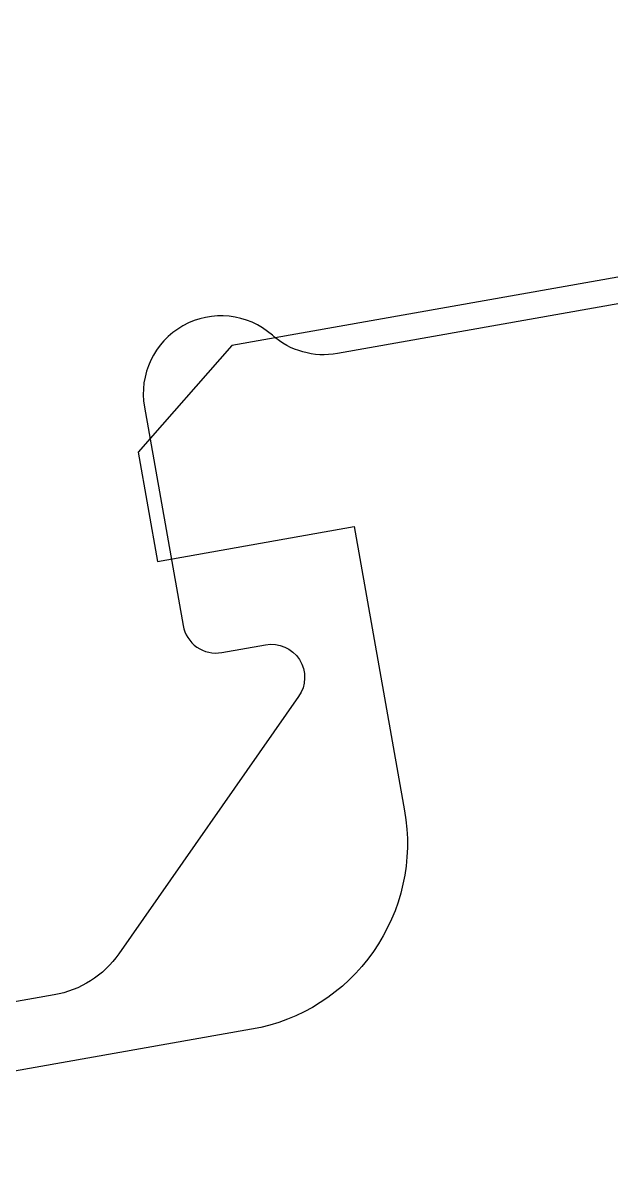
# Model space of a CAD drawing. Header units: millimetres. Extents: x 0 to 8967983, y -224399 to 13801.
# Drawn here: x 71396.31 to 71399.54, y -193456.39 to -193450.11 of the extents above; entities that cross this region are included whole.
import ezdxf

# ---------------------------------------------------------------- set-up
doc = ezdxf.new("R2010")
doc.units = ezdxf.units.MM
doc.header["$LTSCALE"] = 10
doc.layers.add('Архитектура', color=251, linetype='Continuous')

msp = doc.modelspace()

# ---------------------------------------------------------------- linework, layer by layer
at = {"layer": 'Архитектура', "lineweight": 25, "transparency": 33554684}
for points in [[(71402.6676, -193446.8189, 0.164997), (71402.082, -193450.6517), (71402.1033, -193450.7718, -0.414304), (71401.7575, -193451.2665), (71398.036, -193451.9261, -0.228696), (71397.6789, -193451.8256, 0.319049), (71397.1876, -193451.7732, 0.319002), (71396.9761, -193452.2198), (71397.1889, -193453.4203, 0.4144), (71397.4009, -193453.5685), (71397.641, -193453.5259, -0.668339), (71397.8228, -193453.8108), (71396.8351, -193455.2241, -0.198883), (71396.4812, -193455.45), (71392.3994, -193456.1735, -0.198883)], [(71402.6676, -193446.8189, 0.164997), (71402.082, -193450.6517), (71402.1033, -193450.7718, -0.414304), (71401.7575, -193451.2665), (71398.036, -193451.9261, -0.228696), (71397.6789, -193451.8256, 0.319049), (71397.1876, -193451.7732, 0.319002), (71396.9761, -193452.2198), (71397.1889, -193453.4203, 0.4144), (71397.4009, -193453.5685), (71397.641, -193453.5259, -0.668339), (71397.8228, -193453.8108), (71396.8351, -193455.2241, -0.198883), (71396.4812, -193455.45), (71392.3994, -193456.1735, -0.198883)], [(71402.6676, -193446.8189, 0.164997), (71402.082, -193450.6517), (71402.1033, -193450.7718, -0.414304), (71401.7575, -193451.2665), (71398.036, -193451.9261, -0.228696), (71397.6789, -193451.8256, 0.319049), (71397.1876, -193451.7732, 0.319002), (71396.9761, -193452.2198), (71397.1889, -193453.4203, 0.4144), (71397.4009, -193453.5685), (71397.641, -193453.5259, -0.668339), (71397.8228, -193453.8108), (71396.8351, -193455.2241, -0.198883), (71396.4812, -193455.45), (71392.3994, -193456.1735, -0.198883)], [(71402.6676, -193446.8189, 0.164997), (71402.082, -193450.6517), (71402.1033, -193450.7718, -0.414304), (71401.7575, -193451.2665), (71398.036, -193451.9261, -0.228696), (71397.6789, -193451.8256, 0.319049), (71397.1876, -193451.7732, 0.319002), (71396.9761, -193452.2198), (71397.1889, -193453.4203, 0.4144), (71397.4009, -193453.5685), (71397.641, -193453.5259, -0.668339), (71397.8228, -193453.8108), (71396.8351, -193455.2241, -0.198883), (71396.4812, -193455.45), (71392.3994, -193456.1735, -0.198883)], [(71402.6676, -193446.8189, 0.164997), (71402.082, -193450.6517), (71402.1033, -193450.7718, -0.414304), (71401.7575, -193451.2665), (71398.036, -193451.9261, -0.228696), (71397.6789, -193451.8256, 0.319049), (71397.1876, -193451.7732, 0.319002), (71396.9761, -193452.2198), (71397.1889, -193453.4203, 0.4144), (71397.4009, -193453.5685), (71397.641, -193453.5259, -0.668339), (71397.8228, -193453.8108), (71396.8351, -193455.2241, -0.198883), (71396.4812, -193455.45), (71392.3994, -193456.1735, -0.198883)], [(71402.6676, -193446.8189, 0.164997), (71402.082, -193450.6517), (71402.1033, -193450.7718, -0.414304), (71401.7575, -193451.2665), (71398.036, -193451.9261, -0.228696), (71397.6789, -193451.8256, 0.319049), (71397.1876, -193451.7732, 0.319002), (71396.9761, -193452.2198), (71397.1889, -193453.4203, 0.4144), (71397.4009, -193453.5685), (71397.641, -193453.5259, -0.668339), (71397.8228, -193453.8108), (71396.8351, -193455.2241, -0.198883), (71396.4812, -193455.45), (71392.3994, -193456.1735, -0.198883)], [(71402.6676, -193446.8189, 0.164997), (71402.082, -193450.6517), (71402.1033, -193450.7718, -0.414304), (71401.7575, -193451.2665), (71398.036, -193451.9261, -0.228696), (71397.6789, -193451.8256, 0.319049), (71397.1876, -193451.7732, 0.319002), (71396.9761, -193452.2198), (71397.1889, -193453.4203, 0.4144), (71397.4009, -193453.5685), (71397.641, -193453.5259, -0.668339), (71397.8228, -193453.8108), (71396.8351, -193455.2241, -0.198883), (71396.4812, -193455.45), (71392.3994, -193456.1735, -0.198883)], [(71402.6676, -193446.8189, 0.164997), (71402.082, -193450.6517), (71402.1033, -193450.7718, -0.414304), (71401.7575, -193451.2665), (71398.036, -193451.9261, -0.228696), (71397.6789, -193451.8256, 0.319049), (71397.1876, -193451.7732, 0.319002), (71396.9761, -193452.2198), (71397.1889, -193453.4203, 0.4144), (71397.4009, -193453.5685), (71397.641, -193453.5259, -0.668339), (71397.8228, -193453.8108), (71396.8351, -193455.2241, -0.198883), (71396.4812, -193455.45), (71392.3994, -193456.1735, -0.198883)], [(71402.6676, -193446.8189, 0.164997), (71402.082, -193450.6517), (71402.1033, -193450.7718, -0.414304), (71401.7575, -193451.2665), (71398.036, -193451.9261, -0.228696), (71397.6789, -193451.8256, 0.319049), (71397.1876, -193451.7732, 0.319002), (71396.9761, -193452.2198), (71397.1889, -193453.4203, 0.4144), (71397.4009, -193453.5685), (71397.641, -193453.5259, -0.668339), (71397.8228, -193453.8108), (71396.8351, -193455.2241, -0.198883), (71396.4812, -193455.45), (71392.3994, -193456.1735, -0.198883)], [(71402.6676, -193446.8189, 0.164997), (71402.082, -193450.6517), (71402.1033, -193450.7718, -0.414304), (71401.7575, -193451.2665), (71398.036, -193451.9261, -0.228696), (71397.6789, -193451.8256, 0.319049), (71397.1876, -193451.7732, 0.319002), (71396.9761, -193452.2198), (71397.1889, -193453.4203, 0.4144), (71397.4009, -193453.5685), (71397.641, -193453.5259, -0.668339), (71397.8228, -193453.8108), (71396.8351, -193455.2241, -0.198883), (71396.4812, -193455.45), (71392.3994, -193456.1735, -0.198883)], [(71402.6676, -193446.8189, 0.164997), (71402.082, -193450.6517), (71402.1033, -193450.7718, -0.414304), (71401.7575, -193451.2665), (71398.036, -193451.9261, -0.228696), (71397.6789, -193451.8256, 0.319049), (71397.1876, -193451.7732, 0.319002), (71396.9761, -193452.2198), (71397.1889, -193453.4203, 0.4144), (71397.4009, -193453.5685), (71397.641, -193453.5259, -0.668339), (71397.8228, -193453.8108), (71396.8351, -193455.2241, -0.198883), (71396.4812, -193455.45), (71392.3994, -193456.1735, -0.198883)], [(71402.6676, -193446.8189, 0.164997), (71402.082, -193450.6517), (71402.1033, -193450.7718, -0.414304), (71401.7575, -193451.2665), (71398.036, -193451.9261, -0.228696), (71397.6789, -193451.8256, 0.319049), (71397.1876, -193451.7732, 0.319002), (71396.9761, -193452.2198), (71397.1889, -193453.4203, 0.4144), (71397.4009, -193453.5685), (71397.641, -193453.5259, -0.668339), (71397.8228, -193453.8108), (71396.8351, -193455.2241, -0.198883), (71396.4812, -193455.45), (71392.3994, -193456.1735, -0.198883)], [(71402.6676, -193446.8189, 0.164997), (71402.082, -193450.6517), (71402.1033, -193450.7718, -0.414304), (71401.7575, -193451.2665), (71398.036, -193451.9261, -0.228696), (71397.6789, -193451.8256, 0.319049), (71397.1876, -193451.7732, 0.319002), (71396.9761, -193452.2198), (71397.1889, -193453.4203, 0.4144), (71397.4009, -193453.5685), (71397.641, -193453.5259, -0.668339), (71397.8228, -193453.8108), (71396.8351, -193455.2241, -0.198883), (71396.4812, -193455.45), (71392.3994, -193456.1735, -0.198883)], [(71402.6676, -193446.8189, 0.164997), (71402.082, -193450.6517), (71402.1033, -193450.7718, -0.414304), (71401.7575, -193451.2665), (71398.036, -193451.9261, -0.228696), (71397.6789, -193451.8256, 0.319049), (71397.1876, -193451.7732, 0.319002), (71396.9761, -193452.2198), (71397.1889, -193453.4203, 0.4144), (71397.4009, -193453.5685), (71397.641, -193453.5259, -0.668339), (71397.8228, -193453.8108), (71396.8351, -193455.2241, -0.198883), (71396.4812, -193455.45), (71392.3994, -193456.1735, -0.198883)], [(71402.6676, -193446.8189, 0.164997), (71402.082, -193450.6517), (71402.1033, -193450.7718, -0.414304), (71401.7575, -193451.2665), (71398.036, -193451.9261, -0.228696), (71397.6789, -193451.8256, 0.319049), (71397.1876, -193451.7732, 0.319002), (71396.9761, -193452.2198), (71397.1889, -193453.4203, 0.4144), (71397.4009, -193453.5685), (71397.641, -193453.5259, -0.668339), (71397.8228, -193453.8108), (71396.8351, -193455.2241, -0.198883), (71396.4812, -193455.45), (71392.3994, -193456.1735, -0.198883)], [(71402.6676, -193446.8189, 0.164997), (71402.082, -193450.6517), (71402.1033, -193450.7718, -0.414304), (71401.7575, -193451.2665), (71398.036, -193451.9261, -0.228696), (71397.6789, -193451.8256, 0.319049), (71397.1876, -193451.7732, 0.319002), (71396.9761, -193452.2198), (71397.1889, -193453.4203, 0.4144), (71397.4009, -193453.5685), (71397.641, -193453.5259, -0.668339), (71397.8228, -193453.8108), (71396.8351, -193455.2241, -0.198883), (71396.4812, -193455.45), (71392.3994, -193456.1735, -0.198883)], [(71402.6676, -193446.8189, 0.164997), (71402.082, -193450.6517), (71402.1033, -193450.7718, -0.414304), (71401.7575, -193451.2665), (71398.036, -193451.9261, -0.228696), (71397.6789, -193451.8256, 0.319049), (71397.1876, -193451.7732, 0.319002), (71396.9761, -193452.2198), (71397.1889, -193453.4203, 0.4144), (71397.4009, -193453.5685), (71397.641, -193453.5259, -0.668339), (71397.8228, -193453.8108), (71396.8351, -193455.2241, -0.198883), (71396.4812, -193455.45), (71392.3994, -193456.1735, -0.198883)], [(71402.6676, -193446.8189, 0.164997), (71402.082, -193450.6517), (71402.1033, -193450.7718, -0.414304), (71401.7575, -193451.2665), (71398.036, -193451.9261, -0.228696), (71397.6789, -193451.8256, 0.319049), (71397.1876, -193451.7732, 0.319002), (71396.9761, -193452.2198), (71397.1889, -193453.4203, 0.4144), (71397.4009, -193453.5685), (71397.641, -193453.5259, -0.668339), (71397.8228, -193453.8108), (71396.8351, -193455.2241, -0.198883), (71396.4812, -193455.45), (71392.3994, -193456.1735, -0.198883)], [(71402.6676, -193446.8189, 0.164997), (71402.082, -193450.6517), (71402.1033, -193450.7718, -0.414304), (71401.7575, -193451.2665), (71398.036, -193451.9261, -0.228696), (71397.6789, -193451.8256, 0.319049), (71397.1876, -193451.7732, 0.319002), (71396.9761, -193452.2198), (71397.1889, -193453.4203, 0.4144), (71397.4009, -193453.5685), (71397.641, -193453.5259, -0.668339), (71397.8228, -193453.8108), (71396.8351, -193455.2241, -0.198883), (71396.4812, -193455.45), (71392.3994, -193456.1735, -0.198883)], [(71402.6676, -193446.8189, 0.164997), (71402.082, -193450.6517), (71402.1033, -193450.7718, -0.414304), (71401.7575, -193451.2665), (71398.036, -193451.9261, -0.228696), (71397.6789, -193451.8256, 0.319049), (71397.1876, -193451.7732, 0.319002), (71396.9761, -193452.2198), (71397.1889, -193453.4203, 0.4144), (71397.4009, -193453.5685), (71397.641, -193453.5259, -0.668339), (71397.8228, -193453.8108), (71396.8351, -193455.2241, -0.198883), (71396.4812, -193455.45), (71392.3994, -193456.1735, -0.198883)], [(71402.6676, -193446.8189, 0.164997), (71402.082, -193450.6517), (71402.1033, -193450.7718, -0.414304), (71401.7575, -193451.2665), (71398.036, -193451.9261, -0.228696), (71397.6789, -193451.8256, 0.319049), (71397.1876, -193451.7732, 0.319002), (71396.9761, -193452.2198), (71397.1889, -193453.4203, 0.4144), (71397.4009, -193453.5685), (71397.641, -193453.5259, -0.668339), (71397.8228, -193453.8108), (71396.8351, -193455.2241, -0.198883), (71396.4812, -193455.45), (71392.3994, -193456.1735, -0.198883)], [(71402.6676, -193446.8189, 0.164997), (71402.082, -193450.6517), (71402.1033, -193450.7718, -0.414304), (71401.7575, -193451.2665), (71398.036, -193451.9261, -0.228696), (71397.6789, -193451.8256, 0.319049), (71397.1876, -193451.7732, 0.319002), (71396.9761, -193452.2198), (71397.1889, -193453.4203, 0.4144), (71397.4009, -193453.5685), (71397.641, -193453.5259, -0.668339), (71397.8228, -193453.8108), (71396.8351, -193455.2241, -0.198883), (71396.4812, -193455.45), (71392.3994, -193456.1735, -0.198883)], [(71402.6676, -193446.8189, 0.164997), (71402.082, -193450.6517), (71402.1033, -193450.7718, -0.414304), (71401.7575, -193451.2665), (71398.036, -193451.9261, -0.228696), (71397.6789, -193451.8256, 0.319049), (71397.1876, -193451.7732, 0.319002), (71396.9761, -193452.2198), (71397.1889, -193453.4203, 0.4144), (71397.4009, -193453.5685), (71397.641, -193453.5259, -0.668339), (71397.8228, -193453.8108), (71396.8351, -193455.2241, -0.198883), (71396.4812, -193455.45), (71392.3994, -193456.1735, -0.198883)], [(71402.6676, -193446.8189, 0.164997), (71402.082, -193450.6517), (71402.1033, -193450.7718, -0.414304), (71401.7575, -193451.2665), (71398.036, -193451.9261, -0.228696), (71397.6789, -193451.8256, 0.319049), (71397.1876, -193451.7732, 0.319002), (71396.9761, -193452.2198), (71397.1889, -193453.4203, 0.4144), (71397.4009, -193453.5685), (71397.641, -193453.5259, -0.668339), (71397.8228, -193453.8108), (71396.8351, -193455.2241, -0.198883), (71396.4812, -193455.45), (71392.3994, -193456.1735, -0.198883)], [(71402.6676, -193446.8189, 0.164997), (71402.082, -193450.6517), (71402.1033, -193450.7718, -0.414304), (71401.7575, -193451.2665), (71398.036, -193451.9261, -0.228696), (71397.6789, -193451.8256, 0.319049), (71397.1876, -193451.7732, 0.319002), (71396.9761, -193452.2198), (71397.1889, -193453.4203, 0.4144), (71397.4009, -193453.5685), (71397.641, -193453.5259, -0.668339), (71397.8228, -193453.8108), (71396.8351, -193455.2241, -0.198883), (71396.4812, -193455.45), (71392.3994, -193456.1735, -0.198883)], [(71402.6676, -193446.8189, 0.164997), (71402.082, -193450.6517), (71402.1033, -193450.7718, -0.414304), (71401.7575, -193451.2665), (71398.036, -193451.9261, -0.228696), (71397.6789, -193451.8256, 0.319049), (71397.1876, -193451.7732, 0.319002), (71396.9761, -193452.2198), (71397.1889, -193453.4203, 0.4144), (71397.4009, -193453.5685), (71397.641, -193453.5259, -0.668339), (71397.8228, -193453.8108), (71396.8351, -193455.2241, -0.198883), (71396.4812, -193455.45), (71392.3994, -193456.1735, -0.198883)], [(71402.6676, -193446.8189, 0.164997), (71402.082, -193450.6517), (71402.1033, -193450.7718, -0.414304), (71401.7575, -193451.2665), (71398.036, -193451.9261, -0.228696), (71397.6789, -193451.8256, 0.319049), (71397.1876, -193451.7732, 0.319002), (71396.9761, -193452.2198), (71397.1889, -193453.4203, 0.4144), (71397.4009, -193453.5685), (71397.641, -193453.5259, -0.668339), (71397.8228, -193453.8108), (71396.8351, -193455.2241, -0.198883), (71396.4812, -193455.45), (71392.3994, -193456.1735, -0.198883)], [(71402.6676, -193446.8189, 0.164997), (71402.082, -193450.6517), (71402.1033, -193450.7718, -0.414304), (71401.7575, -193451.2665), (71398.036, -193451.9261, -0.228696), (71397.6789, -193451.8256, 0.319049), (71397.1876, -193451.7732, 0.319002), (71396.9761, -193452.2198), (71397.1889, -193453.4203, 0.4144), (71397.4009, -193453.5685), (71397.641, -193453.5259, -0.668339), (71397.8228, -193453.8108), (71396.8351, -193455.2241, -0.198883), (71396.4812, -193455.45), (71392.3994, -193456.1735, -0.198883)], [(71402.6676, -193446.8189, 0.164997), (71402.082, -193450.6517), (71402.1033, -193450.7718, -0.414304), (71401.7575, -193451.2665), (71398.036, -193451.9261, -0.228696), (71397.6789, -193451.8256, 0.319049), (71397.1876, -193451.7732, 0.319002), (71396.9761, -193452.2198), (71397.1889, -193453.4203, 0.4144), (71397.4009, -193453.5685), (71397.641, -193453.5259, -0.668339), (71397.8228, -193453.8108), (71396.8351, -193455.2241, -0.198883), (71396.4812, -193455.45), (71392.3994, -193456.1735, -0.198883)], [(71402.6676, -193446.8189, 0.164997), (71402.082, -193450.6517), (71402.1033, -193450.7718, -0.414304), (71401.7575, -193451.2665), (71398.036, -193451.9261, -0.228696), (71397.6789, -193451.8256, 0.319049), (71397.1876, -193451.7732, 0.319002), (71396.9761, -193452.2198), (71397.1889, -193453.4203, 0.4144), (71397.4009, -193453.5685), (71397.641, -193453.5259, -0.668339), (71397.8228, -193453.8108), (71396.8351, -193455.2241, -0.198883), (71396.4812, -193455.45), (71392.3994, -193456.1735, -0.198883)], [(71402.6676, -193446.8189, 0.164997), (71402.082, -193450.6517), (71402.1033, -193450.7718, -0.414304), (71401.7575, -193451.2665), (71398.036, -193451.9261, -0.228696), (71397.6789, -193451.8256, 0.319049), (71397.1876, -193451.7732, 0.319002), (71396.9761, -193452.2198), (71397.1889, -193453.4203, 0.4144), (71397.4009, -193453.5685), (71397.641, -193453.5259, -0.668339), (71397.8228, -193453.8108), (71396.8351, -193455.2241, -0.198883), (71396.4812, -193455.45), (71392.3994, -193456.1735, -0.198883)], [(71402.6676, -193446.8189, 0.164997), (71402.082, -193450.6517), (71402.1033, -193450.7718, -0.414304), (71401.7575, -193451.2665), (71398.036, -193451.9261, -0.228696), (71397.6789, -193451.8256, 0.319049), (71397.1876, -193451.7732, 0.319002), (71396.9761, -193452.2198), (71397.1889, -193453.4203, 0.4144), (71397.4009, -193453.5685), (71397.641, -193453.5259, -0.668339), (71397.8228, -193453.8108), (71396.8351, -193455.2241, -0.198883), (71396.4812, -193455.45), (71392.3994, -193456.1735, -0.198883)], [(71402.6676, -193446.8189, 0.164997), (71402.082, -193450.6517), (71402.1033, -193450.7718, -0.414304), (71401.7575, -193451.2665), (71398.036, -193451.9261, -0.228696), (71397.6789, -193451.8256, 0.319049), (71397.1876, -193451.7732, 0.319002), (71396.9761, -193452.2198), (71397.1889, -193453.4203, 0.4144), (71397.4009, -193453.5685), (71397.641, -193453.5259, -0.668339), (71397.8228, -193453.8108), (71396.8351, -193455.2241, -0.198883), (71396.4812, -193455.45), (71392.3994, -193456.1735, -0.198883)], [(71402.6676, -193446.8189, 0.164997), (71402.082, -193450.6517), (71402.1033, -193450.7718, -0.414304), (71401.7575, -193451.2665), (71398.036, -193451.9261, -0.228696), (71397.6789, -193451.8256, 0.319049), (71397.1876, -193451.7732, 0.319002), (71396.9761, -193452.2198), (71397.1889, -193453.4203, 0.4144), (71397.4009, -193453.5685), (71397.641, -193453.5259, -0.668339), (71397.8228, -193453.8108), (71396.8351, -193455.2241, -0.198883), (71396.4812, -193455.45), (71392.3994, -193456.1735, -0.198883)], [(71402.6676, -193446.8189, 0.164997), (71402.082, -193450.6517), (71402.1033, -193450.7718, -0.414304), (71401.7575, -193451.2665), (71398.036, -193451.9261, -0.228696), (71397.6789, -193451.8256, 0.319049), (71397.1876, -193451.7732, 0.319002), (71396.9761, -193452.2198), (71397.1889, -193453.4203, 0.4144), (71397.4009, -193453.5685), (71397.641, -193453.5259, -0.668339), (71397.8228, -193453.8108), (71396.8351, -193455.2241, -0.198883), (71396.4812, -193455.45), (71392.3994, -193456.1735, -0.198883)], [(71402.6676, -193446.8189, 0.164997), (71402.082, -193450.6517), (71402.1033, -193450.7718, -0.414304), (71401.7575, -193451.2665), (71398.036, -193451.9261, -0.228696), (71397.6789, -193451.8256, 0.319049), (71397.1876, -193451.7732, 0.319002), (71396.9761, -193452.2198), (71397.1889, -193453.4203, 0.4144), (71397.4009, -193453.5685), (71397.641, -193453.5259, -0.668339), (71397.8228, -193453.8108), (71396.8351, -193455.2241, -0.198883), (71396.4812, -193455.45), (71392.3994, -193456.1735, -0.198883)], [(71402.6676, -193446.8189, 0.164997), (71402.082, -193450.6517), (71402.1033, -193450.7718, -0.414304), (71401.7575, -193451.2665), (71398.036, -193451.9261, -0.228696), (71397.6789, -193451.8256, 0.319049), (71397.1876, -193451.7732, 0.319002), (71396.9761, -193452.2198), (71397.1889, -193453.4203, 0.4144), (71397.4009, -193453.5685), (71397.641, -193453.5259, -0.668339), (71397.8228, -193453.8108), (71396.8351, -193455.2241, -0.198883), (71396.4812, -193455.45), (71392.3994, -193456.1735, -0.198883)], [(71402.6676, -193446.8189, 0.164997), (71402.082, -193450.6517), (71402.1033, -193450.7718, -0.414304), (71401.7575, -193451.2665), (71398.036, -193451.9261, -0.228696), (71397.6789, -193451.8256, 0.319049), (71397.1876, -193451.7732, 0.319002), (71396.9761, -193452.2198), (71397.1889, -193453.4203, 0.4144), (71397.4009, -193453.5685), (71397.641, -193453.5259, -0.668339), (71397.8228, -193453.8108), (71396.8351, -193455.2241, -0.198883), (71396.4812, -193455.45), (71392.3994, -193456.1735, -0.198883)], [(71402.6676, -193446.8189, 0.164997), (71402.082, -193450.6517), (71402.1033, -193450.7718, -0.414304), (71401.7575, -193451.2665), (71398.036, -193451.9261, -0.228696), (71397.6789, -193451.8256, 0.319049), (71397.1876, -193451.7732, 0.319002), (71396.9761, -193452.2198), (71397.1889, -193453.4203, 0.4144), (71397.4009, -193453.5685), (71397.641, -193453.5259, -0.668339), (71397.8228, -193453.8108), (71396.8351, -193455.2241, -0.198883), (71396.4812, -193455.45), (71392.3994, -193456.1735, -0.198883)], [(71402.6676, -193446.8189, 0.164997), (71402.082, -193450.6517), (71402.1033, -193450.7718, -0.414304), (71401.7575, -193451.2665), (71398.036, -193451.9261, -0.228696), (71397.6789, -193451.8256, 0.319049), (71397.1876, -193451.7732, 0.319002), (71396.9761, -193452.2198), (71397.1889, -193453.4203, 0.4144), (71397.4009, -193453.5685), (71397.641, -193453.5259, -0.668339), (71397.8228, -193453.8108), (71396.8351, -193455.2241, -0.198883), (71396.4812, -193455.45), (71392.3994, -193456.1735, -0.198883)], [(71402.6676, -193446.8189, 0.164997), (71402.082, -193450.6517), (71402.1033, -193450.7718, -0.414304), (71401.7575, -193451.2665), (71398.036, -193451.9261, -0.228696), (71397.6789, -193451.8256, 0.319049), (71397.1876, -193451.7732, 0.319002), (71396.9761, -193452.2198), (71397.1889, -193453.4203, 0.4144), (71397.4009, -193453.5685), (71397.641, -193453.5259, -0.668339), (71397.8228, -193453.8108), (71396.8351, -193455.2241, -0.198883), (71396.4812, -193455.45), (71392.3994, -193456.1735, -0.198883)], [(71402.6676, -193446.8189, 0.164997), (71402.082, -193450.6517), (71402.1033, -193450.7718, -0.414304), (71401.7575, -193451.2665), (71398.036, -193451.9261, -0.228696), (71397.6789, -193451.8256, 0.319049), (71397.1876, -193451.7732, 0.319002), (71396.9761, -193452.2198), (71397.1889, -193453.4203, 0.4144), (71397.4009, -193453.5685), (71397.641, -193453.5259, -0.668339), (71397.8228, -193453.8108), (71396.8351, -193455.2241, -0.198883), (71396.4812, -193455.45), (71392.3994, -193456.1735, -0.198883)], [(71402.6676, -193446.8189, 0.164997), (71402.082, -193450.6517), (71402.1033, -193450.7718, -0.414304), (71401.7575, -193451.2665), (71398.036, -193451.9261, -0.228696), (71397.6789, -193451.8256, 0.319049), (71397.1876, -193451.7732, 0.319002), (71396.9761, -193452.2198), (71397.1889, -193453.4203, 0.4144), (71397.4009, -193453.5685), (71397.641, -193453.5259, -0.668339), (71397.8228, -193453.8108), (71396.8351, -193455.2241, -0.198883), (71396.4812, -193455.45), (71392.3994, -193456.1735, -0.198883)], [(71402.6676, -193446.8189, 0.164997), (71402.082, -193450.6517), (71402.1033, -193450.7718, -0.414304), (71401.7575, -193451.2665), (71398.036, -193451.9261, -0.228696), (71397.6789, -193451.8256, 0.319049), (71397.1876, -193451.7732, 0.319002), (71396.9761, -193452.2198), (71397.1889, -193453.4203, 0.4144), (71397.4009, -193453.5685), (71397.641, -193453.5259, -0.668339), (71397.8228, -193453.8108), (71396.8351, -193455.2241, -0.198883), (71396.4812, -193455.45), (71392.3994, -193456.1735, -0.198883)], [(71402.6676, -193446.8189, 0.164997), (71402.082, -193450.6517), (71402.1033, -193450.7718, -0.414304), (71401.7575, -193451.2665), (71398.036, -193451.9261, -0.228696), (71397.6789, -193451.8256, 0.319049), (71397.1876, -193451.7732, 0.319002), (71396.9761, -193452.2198), (71397.1889, -193453.4203, 0.4144), (71397.4009, -193453.5685), (71397.641, -193453.5259, -0.668339), (71397.8228, -193453.8108), (71396.8351, -193455.2241, -0.198883), (71396.4812, -193455.45), (71392.3994, -193456.1735, -0.198883)], [(71402.6676, -193446.8189, 0.164997), (71402.082, -193450.6517), (71402.1033, -193450.7718, -0.414304), (71401.7575, -193451.2665), (71398.036, -193451.9261, -0.228696), (71397.6789, -193451.8256, 0.319049), (71397.1876, -193451.7732, 0.319002), (71396.9761, -193452.2198), (71397.1889, -193453.4203, 0.4144), (71397.4009, -193453.5685), (71397.641, -193453.5259, -0.668339), (71397.8228, -193453.8108), (71396.8351, -193455.2241, -0.198883), (71396.4812, -193455.45), (71392.3994, -193456.1735, -0.198883)], [(71402.6676, -193446.8189, 0.164997), (71402.082, -193450.6517), (71402.1033, -193450.7718, -0.414304), (71401.7575, -193451.2665), (71398.036, -193451.9261, -0.228696), (71397.6789, -193451.8256, 0.319049), (71397.1876, -193451.7732, 0.319002), (71396.9761, -193452.2198), (71397.1889, -193453.4203, 0.4144), (71397.4009, -193453.5685), (71397.641, -193453.5259, -0.668339), (71397.8228, -193453.8108), (71396.8351, -193455.2241, -0.198883), (71396.4812, -193455.45), (71392.3994, -193456.1735, -0.198883)], [(71402.6676, -193446.8189, 0.164997), (71402.082, -193450.6517), (71402.1033, -193450.7718, -0.414304), (71401.7575, -193451.2665), (71398.036, -193451.9261, -0.228696), (71397.6789, -193451.8256, 0.319049), (71397.1876, -193451.7732, 0.319002), (71396.9761, -193452.2198), (71397.1889, -193453.4203, 0.4144), (71397.4009, -193453.5685), (71397.641, -193453.5259, -0.668339), (71397.8228, -193453.8108), (71396.8351, -193455.2241, -0.198883), (71396.4812, -193455.45), (71392.3994, -193456.1735, -0.198883)], [(71402.6676, -193446.8189, 0.164997), (71402.082, -193450.6517), (71402.1033, -193450.7718, -0.414304), (71401.7575, -193451.2665), (71398.036, -193451.9261, -0.228696), (71397.6789, -193451.8256, 0.319049), (71397.1876, -193451.7732, 0.319002), (71396.9761, -193452.2198), (71397.1889, -193453.4203, 0.4144), (71397.4009, -193453.5685), (71397.641, -193453.5259, -0.668339), (71397.8228, -193453.8108), (71396.8351, -193455.2241, -0.198883), (71396.4812, -193455.45), (71392.3994, -193456.1735, -0.198883)], [(71402.6676, -193446.8189, 0.164997), (71402.082, -193450.6517), (71402.1033, -193450.7718, -0.414304), (71401.7575, -193451.2665), (71398.036, -193451.9261, -0.228696), (71397.6789, -193451.8256, 0.319049), (71397.1876, -193451.7732, 0.319002), (71396.9761, -193452.2198), (71397.1889, -193453.4203, 0.4144), (71397.4009, -193453.5685), (71397.641, -193453.5259, -0.668339), (71397.8228, -193453.8108), (71396.8351, -193455.2241, -0.198883), (71396.4812, -193455.45), (71392.3994, -193456.1735, -0.198883)], [(71402.6676, -193446.8189, 0.164997), (71402.082, -193450.6517), (71402.1033, -193450.7718, -0.414304), (71401.7575, -193451.2665), (71398.036, -193451.9261, -0.228696), (71397.6789, -193451.8256, 0.319049), (71397.1876, -193451.7732, 0.319002), (71396.9761, -193452.2198), (71397.1889, -193453.4203, 0.4144), (71397.4009, -193453.5685), (71397.641, -193453.5259, -0.668339), (71397.8228, -193453.8108), (71396.8351, -193455.2241, -0.198883), (71396.4812, -193455.45), (71392.3994, -193456.1735, -0.198883)], [(71402.6676, -193446.8189, 0.164997), (71402.082, -193450.6517), (71402.1033, -193450.7718, -0.414304), (71401.7575, -193451.2665), (71398.036, -193451.9261, -0.228696), (71397.6789, -193451.8256, 0.319049), (71397.1876, -193451.7732, 0.319002), (71396.9761, -193452.2198), (71397.1889, -193453.4203, 0.4144), (71397.4009, -193453.5685), (71397.641, -193453.5259, -0.668339), (71397.8228, -193453.8108), (71396.8351, -193455.2241, -0.198883), (71396.4812, -193455.45), (71392.3994, -193456.1735, -0.198883)], [(71402.6676, -193446.8189, 0.164997), (71402.082, -193450.6517), (71402.1033, -193450.7718, -0.414304), (71401.7575, -193451.2665), (71398.036, -193451.9261, -0.228696), (71397.6789, -193451.8256, 0.319049), (71397.1876, -193451.7732, 0.319002), (71396.9761, -193452.2198), (71397.1889, -193453.4203, 0.4144), (71397.4009, -193453.5685), (71397.641, -193453.5259, -0.668339), (71397.8228, -193453.8108), (71396.8351, -193455.2241, -0.198883), (71396.4812, -193455.45), (71392.3994, -193456.1735, -0.198883)], [(71402.6676, -193446.8189, 0.164997), (71402.082, -193450.6517), (71402.1033, -193450.7718, -0.414304), (71401.7575, -193451.2665), (71398.036, -193451.9261, -0.228696), (71397.6789, -193451.8256, 0.319049), (71397.1876, -193451.7732, 0.319002), (71396.9761, -193452.2198), (71397.1889, -193453.4203, 0.4144), (71397.4009, -193453.5685), (71397.641, -193453.5259, -0.668339), (71397.8228, -193453.8108), (71396.8351, -193455.2241, -0.198883), (71396.4812, -193455.45), (71392.3994, -193456.1735, -0.198883)], [(71402.6676, -193446.8189, 0.164997), (71402.082, -193450.6517), (71402.1033, -193450.7718, -0.414304), (71401.7575, -193451.2665), (71398.036, -193451.9261, -0.228696), (71397.6789, -193451.8256, 0.319049), (71397.1876, -193451.7732, 0.319002), (71396.9761, -193452.2198), (71397.1889, -193453.4203, 0.4144), (71397.4009, -193453.5685), (71397.641, -193453.5259, -0.668339), (71397.8228, -193453.8108), (71396.8351, -193455.2241, -0.198883), (71396.4812, -193455.45), (71392.3994, -193456.1735, -0.198883)], [(71402.6676, -193446.8189, 0.164997), (71402.082, -193450.6517), (71402.1033, -193450.7718, -0.414304), (71401.7575, -193451.2665), (71398.036, -193451.9261, -0.228696), (71397.6789, -193451.8256, 0.319049), (71397.1876, -193451.7732, 0.319002), (71396.9761, -193452.2198), (71397.1889, -193453.4203, 0.4144), (71397.4009, -193453.5685), (71397.641, -193453.5259, -0.668339), (71397.8228, -193453.8108), (71396.8351, -193455.2241, -0.198883), (71396.4812, -193455.45), (71392.3994, -193456.1735, -0.198883)], [(71390.4742, -193458.4525), (71397.7973, -193457.1546, -0.414326), (71398.9987, -193457.9942), (71399.6583, -193461.7158, 0.827043), (71400.736, -193461.7302), (71401.6295, -193456.9904, 0.249629), (71401.4835, -193456.496), (71400.593, -193455.6632, -0.267349), (71400.3334, -193454.662), (71401.1646, -193451.6668, 0.551224), (71400.8176, -193451.2857), (71397.4561, -193451.8815), (71396.941, -193452.4681), (71397.0474, -193453.0683), (71398.1278, -193452.8768), (71398.4044, -193454.4375, -0.414326), (71397.5648, -193455.6389), (71390.962, -193456.8091, -0.414362)], [(71390.4742, -193458.4525), (71397.7973, -193457.1546, -0.414326), (71398.9987, -193457.9942), (71399.6583, -193461.7158, 0.827043), (71400.736, -193461.7302), (71401.6295, -193456.9904, 0.249629), (71401.4835, -193456.496), (71400.593, -193455.6632, -0.267349), (71400.3334, -193454.662), (71401.1646, -193451.6668, 0.551224), (71400.8176, -193451.2857), (71397.4561, -193451.8815), (71396.941, -193452.4681), (71397.0474, -193453.0683), (71398.1278, -193452.8768), (71398.4044, -193454.4375, -0.414326), (71397.5648, -193455.6389), (71390.962, -193456.8091, -0.414362)], [(71390.4742, -193458.4525), (71397.7973, -193457.1546, -0.414326), (71398.9987, -193457.9942), (71399.6583, -193461.7158, 0.827043), (71400.736, -193461.7302), (71401.6295, -193456.9904, 0.249629), (71401.4835, -193456.496), (71400.593, -193455.6632, -0.267349), (71400.3334, -193454.662), (71401.1646, -193451.6668, 0.551224), (71400.8176, -193451.2857), (71397.4561, -193451.8815), (71396.941, -193452.4681), (71397.0474, -193453.0683), (71398.1278, -193452.8768), (71398.4044, -193454.4375, -0.414326), (71397.5648, -193455.6389), (71390.962, -193456.8091, -0.414362)], [(71390.4742, -193458.4525), (71397.7973, -193457.1546, -0.414326), (71398.9987, -193457.9942), (71399.6583, -193461.7158, 0.827043), (71400.736, -193461.7302), (71401.6295, -193456.9904, 0.249629), (71401.4835, -193456.496), (71400.593, -193455.6632, -0.267349), (71400.3334, -193454.662), (71401.1646, -193451.6668, 0.551224), (71400.8176, -193451.2857), (71397.4561, -193451.8815), (71396.941, -193452.4681), (71397.0474, -193453.0683), (71398.1278, -193452.8768), (71398.4044, -193454.4375, -0.414326), (71397.5648, -193455.6389), (71390.962, -193456.8091, -0.414362)], [(71390.4742, -193458.4525), (71397.7973, -193457.1546, -0.414326), (71398.9987, -193457.9942), (71399.6583, -193461.7158, 0.827043), (71400.736, -193461.7302), (71401.6295, -193456.9904, 0.249629), (71401.4835, -193456.496), (71400.593, -193455.6632, -0.267349), (71400.3334, -193454.662), (71401.1646, -193451.6668, 0.551224), (71400.8176, -193451.2857), (71397.4561, -193451.8815), (71396.941, -193452.4681), (71397.0474, -193453.0683), (71398.1278, -193452.8768), (71398.4044, -193454.4375, -0.414326), (71397.5648, -193455.6389), (71390.962, -193456.8091, -0.414362)], [(71390.4742, -193458.4525), (71397.7973, -193457.1546, -0.414326), (71398.9987, -193457.9942), (71399.6583, -193461.7158, 0.827043), (71400.736, -193461.7302), (71401.6295, -193456.9904, 0.249629), (71401.4835, -193456.496), (71400.593, -193455.6632, -0.267349), (71400.3334, -193454.662), (71401.1646, -193451.6668, 0.551224), (71400.8176, -193451.2857), (71397.4561, -193451.8815), (71396.941, -193452.4681), (71397.0474, -193453.0683), (71398.1278, -193452.8768), (71398.4044, -193454.4375, -0.414326), (71397.5648, -193455.6389), (71390.962, -193456.8091, -0.414362)], [(71390.4742, -193458.4525), (71397.7973, -193457.1546, -0.414326), (71398.9987, -193457.9942), (71399.6583, -193461.7158, 0.827043), (71400.736, -193461.7302), (71401.6295, -193456.9904, 0.249629), (71401.4835, -193456.496), (71400.593, -193455.6632, -0.267349), (71400.3334, -193454.662), (71401.1646, -193451.6668, 0.551224), (71400.8176, -193451.2857), (71397.4561, -193451.8815), (71396.941, -193452.4681), (71397.0474, -193453.0683), (71398.1278, -193452.8768), (71398.4044, -193454.4375, -0.414326), (71397.5648, -193455.6389), (71390.962, -193456.8091, -0.414362)], [(71390.4742, -193458.4525), (71397.7973, -193457.1546, -0.414326), (71398.9987, -193457.9942), (71399.6583, -193461.7158, 0.827043), (71400.736, -193461.7302), (71401.6295, -193456.9904, 0.249629), (71401.4835, -193456.496), (71400.593, -193455.6632, -0.267349), (71400.3334, -193454.662), (71401.1646, -193451.6668, 0.551224), (71400.8176, -193451.2857), (71397.4561, -193451.8815), (71396.941, -193452.4681), (71397.0474, -193453.0683), (71398.1278, -193452.8768), (71398.4044, -193454.4375, -0.414326), (71397.5648, -193455.6389), (71390.962, -193456.8091, -0.414362)], [(71390.4742, -193458.4525), (71397.7973, -193457.1546, -0.414326), (71398.9987, -193457.9942), (71399.6583, -193461.7158, 0.827043), (71400.736, -193461.7302), (71401.6295, -193456.9904, 0.249629), (71401.4835, -193456.496), (71400.593, -193455.6632, -0.267349), (71400.3334, -193454.662), (71401.1646, -193451.6668, 0.551224), (71400.8176, -193451.2857), (71397.4561, -193451.8815), (71396.941, -193452.4681), (71397.0474, -193453.0683), (71398.1278, -193452.8768), (71398.4044, -193454.4375, -0.414326), (71397.5648, -193455.6389), (71390.962, -193456.8091, -0.414362)], [(71390.4742, -193458.4525), (71397.7973, -193457.1546, -0.414326), (71398.9987, -193457.9942), (71399.6583, -193461.7158, 0.827043), (71400.736, -193461.7302), (71401.6295, -193456.9904, 0.249629), (71401.4835, -193456.496), (71400.593, -193455.6632, -0.267349), (71400.3334, -193454.662), (71401.1646, -193451.6668, 0.551224), (71400.8176, -193451.2857), (71397.4561, -193451.8815), (71396.941, -193452.4681), (71397.0474, -193453.0683), (71398.1278, -193452.8768), (71398.4044, -193454.4375, -0.414326), (71397.5648, -193455.6389), (71390.962, -193456.8091, -0.414362)], [(71390.4742, -193458.4525), (71397.7973, -193457.1546, -0.414326), (71398.9987, -193457.9942), (71399.6583, -193461.7158, 0.827043), (71400.736, -193461.7302), (71401.6295, -193456.9904, 0.249629), (71401.4835, -193456.496), (71400.593, -193455.6632, -0.267349), (71400.3334, -193454.662), (71401.1646, -193451.6668, 0.551224), (71400.8176, -193451.2857), (71397.4561, -193451.8815), (71396.941, -193452.4681), (71397.0474, -193453.0683), (71398.1278, -193452.8768), (71398.4044, -193454.4375, -0.414326), (71397.5648, -193455.6389), (71390.962, -193456.8091, -0.414362)], [(71390.4742, -193458.4525), (71397.7973, -193457.1546, -0.414326), (71398.9987, -193457.9942), (71399.6583, -193461.7158, 0.827043), (71400.736, -193461.7302), (71401.6295, -193456.9904, 0.249629), (71401.4835, -193456.496), (71400.593, -193455.6632, -0.267349), (71400.3334, -193454.662), (71401.1646, -193451.6668, 0.551224), (71400.8176, -193451.2857), (71397.4561, -193451.8815), (71396.941, -193452.4681), (71397.0474, -193453.0683), (71398.1278, -193452.8768), (71398.4044, -193454.4375, -0.414326), (71397.5648, -193455.6389), (71390.962, -193456.8091, -0.414362)], [(71390.4742, -193458.4525), (71397.7973, -193457.1546, -0.414326), (71398.9987, -193457.9942), (71399.6583, -193461.7158, 0.827043), (71400.736, -193461.7302), (71401.6295, -193456.9904, 0.249629), (71401.4835, -193456.496), (71400.593, -193455.6632, -0.267349), (71400.3334, -193454.662), (71401.1646, -193451.6668, 0.551224), (71400.8176, -193451.2857), (71397.4561, -193451.8815), (71396.941, -193452.4681), (71397.0474, -193453.0683), (71398.1278, -193452.8768), (71398.4044, -193454.4375, -0.414326), (71397.5648, -193455.6389), (71390.962, -193456.8091, -0.414362)], [(71390.4742, -193458.4525), (71397.7973, -193457.1546, -0.414326), (71398.9987, -193457.9942), (71399.6583, -193461.7158, 0.827043), (71400.736, -193461.7302), (71401.6295, -193456.9904, 0.249629), (71401.4835, -193456.496), (71400.593, -193455.6632, -0.267349), (71400.3334, -193454.662), (71401.1646, -193451.6668, 0.551224), (71400.8176, -193451.2857), (71397.4561, -193451.8815), (71396.941, -193452.4681), (71397.0474, -193453.0683), (71398.1278, -193452.8768), (71398.4044, -193454.4375, -0.414326), (71397.5648, -193455.6389), (71390.962, -193456.8091, -0.414362)], [(71390.4742, -193458.4525), (71397.7973, -193457.1546, -0.414326), (71398.9987, -193457.9942), (71399.6583, -193461.7158, 0.827043), (71400.736, -193461.7302), (71401.6295, -193456.9904, 0.249629), (71401.4835, -193456.496), (71400.593, -193455.6632, -0.267349), (71400.3334, -193454.662), (71401.1646, -193451.6668, 0.551224), (71400.8176, -193451.2857), (71397.4561, -193451.8815), (71396.941, -193452.4681), (71397.0474, -193453.0683), (71398.1278, -193452.8768), (71398.4044, -193454.4375, -0.414326), (71397.5648, -193455.6389), (71390.962, -193456.8091, -0.414362)], [(71390.4742, -193458.4525), (71397.7973, -193457.1546, -0.414326), (71398.9987, -193457.9942), (71399.6583, -193461.7158, 0.827043), (71400.736, -193461.7302), (71401.6295, -193456.9904, 0.249629), (71401.4835, -193456.496), (71400.593, -193455.6632, -0.267349), (71400.3334, -193454.662), (71401.1646, -193451.6668, 0.551224), (71400.8176, -193451.2857), (71397.4561, -193451.8815), (71396.941, -193452.4681), (71397.0474, -193453.0683), (71398.1278, -193452.8768), (71398.4044, -193454.4375, -0.414326), (71397.5648, -193455.6389), (71390.962, -193456.8091, -0.414362)], [(71390.4742, -193458.4525), (71397.7973, -193457.1546, -0.414326), (71398.9987, -193457.9942), (71399.6583, -193461.7158, 0.827043), (71400.736, -193461.7302), (71401.6295, -193456.9904, 0.249629), (71401.4835, -193456.496), (71400.593, -193455.6632, -0.267349), (71400.3334, -193454.662), (71401.1646, -193451.6668, 0.551224), (71400.8176, -193451.2857), (71397.4561, -193451.8815), (71396.941, -193452.4681), (71397.0474, -193453.0683), (71398.1278, -193452.8768), (71398.4044, -193454.4375, -0.414326), (71397.5648, -193455.6389), (71390.962, -193456.8091, -0.414362)], [(71390.4742, -193458.4525), (71397.7973, -193457.1546, -0.414326), (71398.9987, -193457.9942), (71399.6583, -193461.7158, 0.827043), (71400.736, -193461.7302), (71401.6295, -193456.9904, 0.249629), (71401.4835, -193456.496), (71400.593, -193455.6632, -0.267349), (71400.3334, -193454.662), (71401.1646, -193451.6668, 0.551224), (71400.8176, -193451.2857), (71397.4561, -193451.8815), (71396.941, -193452.4681), (71397.0474, -193453.0683), (71398.1278, -193452.8768), (71398.4044, -193454.4375, -0.414326), (71397.5648, -193455.6389), (71390.962, -193456.8091, -0.414362)], [(71390.4742, -193458.4525), (71397.7973, -193457.1546, -0.414326), (71398.9987, -193457.9942), (71399.6583, -193461.7158, 0.827043), (71400.736, -193461.7302), (71401.6295, -193456.9904, 0.249629), (71401.4835, -193456.496), (71400.593, -193455.6632, -0.267349), (71400.3334, -193454.662), (71401.1646, -193451.6668, 0.551224), (71400.8176, -193451.2857), (71397.4561, -193451.8815), (71396.941, -193452.4681), (71397.0474, -193453.0683), (71398.1278, -193452.8768), (71398.4044, -193454.4375, -0.414326), (71397.5648, -193455.6389), (71390.962, -193456.8091, -0.414362)], [(71390.4742, -193458.4525), (71397.7973, -193457.1546, -0.414326), (71398.9987, -193457.9942), (71399.6583, -193461.7158, 0.827043), (71400.736, -193461.7302), (71401.6295, -193456.9904, 0.249629), (71401.4835, -193456.496), (71400.593, -193455.6632, -0.267349), (71400.3334, -193454.662), (71401.1646, -193451.6668, 0.551224), (71400.8176, -193451.2857), (71397.4561, -193451.8815), (71396.941, -193452.4681), (71397.0474, -193453.0683), (71398.1278, -193452.8768), (71398.4044, -193454.4375, -0.414326), (71397.5648, -193455.6389), (71390.962, -193456.8091, -0.414362)], [(71390.4742, -193458.4525), (71397.7973, -193457.1546, -0.414326), (71398.9987, -193457.9942), (71399.6583, -193461.7158, 0.827043), (71400.736, -193461.7302), (71401.6295, -193456.9904, 0.249629), (71401.4835, -193456.496), (71400.593, -193455.6632, -0.267349), (71400.3334, -193454.662), (71401.1646, -193451.6668, 0.551224), (71400.8176, -193451.2857), (71397.4561, -193451.8815), (71396.941, -193452.4681), (71397.0474, -193453.0683), (71398.1278, -193452.8768), (71398.4044, -193454.4375, -0.414326), (71397.5648, -193455.6389), (71390.962, -193456.8091, -0.414362)], [(71390.4742, -193458.4525), (71397.7973, -193457.1546, -0.414326), (71398.9987, -193457.9942), (71399.6583, -193461.7158, 0.827043), (71400.736, -193461.7302), (71401.6295, -193456.9904, 0.249629), (71401.4835, -193456.496), (71400.593, -193455.6632, -0.267349), (71400.3334, -193454.662), (71401.1646, -193451.6668, 0.551224), (71400.8176, -193451.2857), (71397.4561, -193451.8815), (71396.941, -193452.4681), (71397.0474, -193453.0683), (71398.1278, -193452.8768), (71398.4044, -193454.4375, -0.414326), (71397.5648, -193455.6389), (71390.962, -193456.8091, -0.414362)], [(71390.4742, -193458.4525), (71397.7973, -193457.1546, -0.414326), (71398.9987, -193457.9942), (71399.6583, -193461.7158, 0.827043), (71400.736, -193461.7302), (71401.6295, -193456.9904, 0.249629), (71401.4835, -193456.496), (71400.593, -193455.6632, -0.267349), (71400.3334, -193454.662), (71401.1646, -193451.6668, 0.551224), (71400.8176, -193451.2857), (71397.4561, -193451.8815), (71396.941, -193452.4681), (71397.0474, -193453.0683), (71398.1278, -193452.8768), (71398.4044, -193454.4375, -0.414326), (71397.5648, -193455.6389), (71390.962, -193456.8091, -0.414362)], [(71390.4742, -193458.4525), (71397.7973, -193457.1546, -0.414326), (71398.9987, -193457.9942), (71399.6583, -193461.7158, 0.827043), (71400.736, -193461.7302), (71401.6295, -193456.9904, 0.249629), (71401.4835, -193456.496), (71400.593, -193455.6632, -0.267349), (71400.3334, -193454.662), (71401.1646, -193451.6668, 0.551224), (71400.8176, -193451.2857), (71397.4561, -193451.8815), (71396.941, -193452.4681), (71397.0474, -193453.0683), (71398.1278, -193452.8768), (71398.4044, -193454.4375, -0.414326), (71397.5648, -193455.6389), (71390.962, -193456.8091, -0.414362)], [(71390.4742, -193458.4525), (71397.7973, -193457.1546, -0.414326), (71398.9987, -193457.9942), (71399.6583, -193461.7158, 0.827043), (71400.736, -193461.7302), (71401.6295, -193456.9904, 0.249629), (71401.4835, -193456.496), (71400.593, -193455.6632, -0.267349), (71400.3334, -193454.662), (71401.1646, -193451.6668, 0.551224), (71400.8176, -193451.2857), (71397.4561, -193451.8815), (71396.941, -193452.4681), (71397.0474, -193453.0683), (71398.1278, -193452.8768), (71398.4044, -193454.4375, -0.414326), (71397.5648, -193455.6389), (71390.962, -193456.8091, -0.414362)], [(71390.4742, -193458.4525), (71397.7973, -193457.1546, -0.414326), (71398.9987, -193457.9942), (71399.6583, -193461.7158, 0.827043), (71400.736, -193461.7302), (71401.6295, -193456.9904, 0.249629), (71401.4835, -193456.496), (71400.593, -193455.6632, -0.267349), (71400.3334, -193454.662), (71401.1646, -193451.6668, 0.551224), (71400.8176, -193451.2857), (71397.4561, -193451.8815), (71396.941, -193452.4681), (71397.0474, -193453.0683), (71398.1278, -193452.8768), (71398.4044, -193454.4375, -0.414326), (71397.5648, -193455.6389), (71390.962, -193456.8091, -0.414362)], [(71390.4742, -193458.4525), (71397.7973, -193457.1546, -0.414326), (71398.9987, -193457.9942), (71399.6583, -193461.7158, 0.827043), (71400.736, -193461.7302), (71401.6295, -193456.9904, 0.249629), (71401.4835, -193456.496), (71400.593, -193455.6632, -0.267349), (71400.3334, -193454.662), (71401.1646, -193451.6668, 0.551224), (71400.8176, -193451.2857), (71397.4561, -193451.8815), (71396.941, -193452.4681), (71397.0474, -193453.0683), (71398.1278, -193452.8768), (71398.4044, -193454.4375, -0.414326), (71397.5648, -193455.6389), (71390.962, -193456.8091, -0.414362)], [(71390.4742, -193458.4525), (71397.7973, -193457.1546, -0.414326), (71398.9987, -193457.9942), (71399.6583, -193461.7158, 0.827043), (71400.736, -193461.7302), (71401.6295, -193456.9904, 0.249629), (71401.4835, -193456.496), (71400.593, -193455.6632, -0.267349), (71400.3334, -193454.662), (71401.1646, -193451.6668, 0.551224), (71400.8176, -193451.2857), (71397.4561, -193451.8815), (71396.941, -193452.4681), (71397.0474, -193453.0683), (71398.1278, -193452.8768), (71398.4044, -193454.4375, -0.414326), (71397.5648, -193455.6389), (71390.962, -193456.8091, -0.414362)], [(71390.4742, -193458.4525), (71397.7973, -193457.1546, -0.414326), (71398.9987, -193457.9942), (71399.6583, -193461.7158, 0.827043), (71400.736, -193461.7302), (71401.6295, -193456.9904, 0.249629), (71401.4835, -193456.496), (71400.593, -193455.6632, -0.267349), (71400.3334, -193454.662), (71401.1646, -193451.6668, 0.551224), (71400.8176, -193451.2857), (71397.4561, -193451.8815), (71396.941, -193452.4681), (71397.0474, -193453.0683), (71398.1278, -193452.8768), (71398.4044, -193454.4375, -0.414326), (71397.5648, -193455.6389), (71390.962, -193456.8091, -0.414362)], [(71390.4742, -193458.4525), (71397.7973, -193457.1546, -0.414326), (71398.9987, -193457.9942), (71399.6583, -193461.7158, 0.827043), (71400.736, -193461.7302), (71401.6295, -193456.9904, 0.249629), (71401.4835, -193456.496), (71400.593, -193455.6632, -0.267349), (71400.3334, -193454.662), (71401.1646, -193451.6668, 0.551224), (71400.8176, -193451.2857), (71397.4561, -193451.8815), (71396.941, -193452.4681), (71397.0474, -193453.0683), (71398.1278, -193452.8768), (71398.4044, -193454.4375, -0.414326), (71397.5648, -193455.6389), (71390.962, -193456.8091, -0.414362)], [(71390.4742, -193458.4525), (71397.7973, -193457.1546, -0.414326), (71398.9987, -193457.9942), (71399.6583, -193461.7158, 0.827043), (71400.736, -193461.7302), (71401.6295, -193456.9904, 0.249629), (71401.4835, -193456.496), (71400.593, -193455.6632, -0.267349), (71400.3334, -193454.662), (71401.1646, -193451.6668, 0.551224), (71400.8176, -193451.2857), (71397.4561, -193451.8815), (71396.941, -193452.4681), (71397.0474, -193453.0683), (71398.1278, -193452.8768), (71398.4044, -193454.4375, -0.414326), (71397.5648, -193455.6389), (71390.962, -193456.8091, -0.414362)], [(71390.4742, -193458.4525), (71397.7973, -193457.1546, -0.414326), (71398.9987, -193457.9942), (71399.6583, -193461.7158, 0.827043), (71400.736, -193461.7302), (71401.6295, -193456.9904, 0.249629), (71401.4835, -193456.496), (71400.593, -193455.6632, -0.267349), (71400.3334, -193454.662), (71401.1646, -193451.6668, 0.551224), (71400.8176, -193451.2857), (71397.4561, -193451.8815), (71396.941, -193452.4681), (71397.0474, -193453.0683), (71398.1278, -193452.8768), (71398.4044, -193454.4375, -0.414326), (71397.5648, -193455.6389), (71390.962, -193456.8091, -0.414362)], [(71390.4742, -193458.4525), (71397.7973, -193457.1546, -0.414326), (71398.9987, -193457.9942), (71399.6583, -193461.7158, 0.827043), (71400.736, -193461.7302), (71401.6295, -193456.9904, 0.249629), (71401.4835, -193456.496), (71400.593, -193455.6632, -0.267349), (71400.3334, -193454.662), (71401.1646, -193451.6668, 0.551224), (71400.8176, -193451.2857), (71397.4561, -193451.8815), (71396.941, -193452.4681), (71397.0474, -193453.0683), (71398.1278, -193452.8768), (71398.4044, -193454.4375, -0.414326), (71397.5648, -193455.6389), (71390.962, -193456.8091, -0.414362)], [(71390.4742, -193458.4525), (71397.7973, -193457.1546, -0.414326), (71398.9987, -193457.9942), (71399.6583, -193461.7158, 0.827043), (71400.736, -193461.7302), (71401.6295, -193456.9904, 0.249629), (71401.4835, -193456.496), (71400.593, -193455.6632, -0.267349), (71400.3334, -193454.662), (71401.1646, -193451.6668, 0.551224), (71400.8176, -193451.2857), (71397.4561, -193451.8815), (71396.941, -193452.4681), (71397.0474, -193453.0683), (71398.1278, -193452.8768), (71398.4044, -193454.4375, -0.414326), (71397.5648, -193455.6389), (71390.962, -193456.8091, -0.414362)], [(71390.4742, -193458.4525), (71397.7973, -193457.1546, -0.414326), (71398.9987, -193457.9942), (71399.6583, -193461.7158, 0.827043), (71400.736, -193461.7302), (71401.6295, -193456.9904, 0.249629), (71401.4835, -193456.496), (71400.593, -193455.6632, -0.267349), (71400.3334, -193454.662), (71401.1646, -193451.6668, 0.551224), (71400.8176, -193451.2857), (71397.4561, -193451.8815), (71396.941, -193452.4681), (71397.0474, -193453.0683), (71398.1278, -193452.8768), (71398.4044, -193454.4375, -0.414326), (71397.5648, -193455.6389), (71390.962, -193456.8091, -0.414362)], [(71390.4742, -193458.4525), (71397.7973, -193457.1546, -0.414326), (71398.9987, -193457.9942), (71399.6583, -193461.7158, 0.827043), (71400.736, -193461.7302), (71401.6295, -193456.9904, 0.249629), (71401.4835, -193456.496), (71400.593, -193455.6632, -0.267349), (71400.3334, -193454.662), (71401.1646, -193451.6668, 0.551224), (71400.8176, -193451.2857), (71397.4561, -193451.8815), (71396.941, -193452.4681), (71397.0474, -193453.0683), (71398.1278, -193452.8768), (71398.4044, -193454.4375, -0.414326), (71397.5648, -193455.6389), (71390.962, -193456.8091, -0.414362)], [(71390.4742, -193458.4525), (71397.7973, -193457.1546, -0.414326), (71398.9987, -193457.9942), (71399.6583, -193461.7158, 0.827043), (71400.736, -193461.7302), (71401.6295, -193456.9904, 0.249629), (71401.4835, -193456.496), (71400.593, -193455.6632, -0.267349), (71400.3334, -193454.662), (71401.1646, -193451.6668, 0.551224), (71400.8176, -193451.2857), (71397.4561, -193451.8815), (71396.941, -193452.4681), (71397.0474, -193453.0683), (71398.1278, -193452.8768), (71398.4044, -193454.4375, -0.414326), (71397.5648, -193455.6389), (71390.962, -193456.8091, -0.414362)], [(71390.4742, -193458.4525), (71397.7973, -193457.1546, -0.414326), (71398.9987, -193457.9942), (71399.6583, -193461.7158, 0.827043), (71400.736, -193461.7302), (71401.6295, -193456.9904, 0.249629), (71401.4835, -193456.496), (71400.593, -193455.6632, -0.267349), (71400.3334, -193454.662), (71401.1646, -193451.6668, 0.551224), (71400.8176, -193451.2857), (71397.4561, -193451.8815), (71396.941, -193452.4681), (71397.0474, -193453.0683), (71398.1278, -193452.8768), (71398.4044, -193454.4375, -0.414326), (71397.5648, -193455.6389), (71390.962, -193456.8091, -0.414362)], [(71390.4742, -193458.4525), (71397.7973, -193457.1546, -0.414326), (71398.9987, -193457.9942), (71399.6583, -193461.7158, 0.827043), (71400.736, -193461.7302), (71401.6295, -193456.9904, 0.249629), (71401.4835, -193456.496), (71400.593, -193455.6632, -0.267349), (71400.3334, -193454.662), (71401.1646, -193451.6668, 0.551224), (71400.8176, -193451.2857), (71397.4561, -193451.8815), (71396.941, -193452.4681), (71397.0474, -193453.0683), (71398.1278, -193452.8768), (71398.4044, -193454.4375, -0.414326), (71397.5648, -193455.6389), (71390.962, -193456.8091, -0.414362)], [(71390.4742, -193458.4525), (71397.7973, -193457.1546, -0.414326), (71398.9987, -193457.9942), (71399.6583, -193461.7158, 0.827043), (71400.736, -193461.7302), (71401.6295, -193456.9904, 0.249629), (71401.4835, -193456.496), (71400.593, -193455.6632, -0.267349), (71400.3334, -193454.662), (71401.1646, -193451.6668, 0.551224), (71400.8176, -193451.2857), (71397.4561, -193451.8815), (71396.941, -193452.4681), (71397.0474, -193453.0683), (71398.1278, -193452.8768), (71398.4044, -193454.4375, -0.414326), (71397.5648, -193455.6389), (71390.962, -193456.8091, -0.414362)], [(71390.4742, -193458.4525), (71397.7973, -193457.1546, -0.414326), (71398.9987, -193457.9942), (71399.6583, -193461.7158, 0.827043), (71400.736, -193461.7302), (71401.6295, -193456.9904, 0.249629), (71401.4835, -193456.496), (71400.593, -193455.6632, -0.267349), (71400.3334, -193454.662), (71401.1646, -193451.6668, 0.551224), (71400.8176, -193451.2857), (71397.4561, -193451.8815), (71396.941, -193452.4681), (71397.0474, -193453.0683), (71398.1278, -193452.8768), (71398.4044, -193454.4375, -0.414326), (71397.5648, -193455.6389), (71390.962, -193456.8091, -0.414362)], [(71390.4742, -193458.4525), (71397.7973, -193457.1546, -0.414326), (71398.9987, -193457.9942), (71399.6583, -193461.7158, 0.827043), (71400.736, -193461.7302), (71401.6295, -193456.9904, 0.249629), (71401.4835, -193456.496), (71400.593, -193455.6632, -0.267349), (71400.3334, -193454.662), (71401.1646, -193451.6668, 0.551224), (71400.8176, -193451.2857), (71397.4561, -193451.8815), (71396.941, -193452.4681), (71397.0474, -193453.0683), (71398.1278, -193452.8768), (71398.4044, -193454.4375, -0.414326), (71397.5648, -193455.6389), (71390.962, -193456.8091, -0.414362)], [(71390.4742, -193458.4525), (71397.7973, -193457.1546, -0.414326), (71398.9987, -193457.9942), (71399.6583, -193461.7158, 0.827043), (71400.736, -193461.7302), (71401.6295, -193456.9904, 0.249629), (71401.4835, -193456.496), (71400.593, -193455.6632, -0.267349), (71400.3334, -193454.662), (71401.1646, -193451.6668, 0.551224), (71400.8176, -193451.2857), (71397.4561, -193451.8815), (71396.941, -193452.4681), (71397.0474, -193453.0683), (71398.1278, -193452.8768), (71398.4044, -193454.4375, -0.414326), (71397.5648, -193455.6389), (71390.962, -193456.8091, -0.414362)], [(71390.4742, -193458.4525), (71397.7973, -193457.1546, -0.414326), (71398.9987, -193457.9942), (71399.6583, -193461.7158, 0.827043), (71400.736, -193461.7302), (71401.6295, -193456.9904, 0.249629), (71401.4835, -193456.496), (71400.593, -193455.6632, -0.267349), (71400.3334, -193454.662), (71401.1646, -193451.6668, 0.551224), (71400.8176, -193451.2857), (71397.4561, -193451.8815), (71396.941, -193452.4681), (71397.0474, -193453.0683), (71398.1278, -193452.8768), (71398.4044, -193454.4375, -0.414326), (71397.5648, -193455.6389), (71390.962, -193456.8091, -0.414362)], [(71390.4742, -193458.4525), (71397.7973, -193457.1546, -0.414326), (71398.9987, -193457.9942), (71399.6583, -193461.7158, 0.827043), (71400.736, -193461.7302), (71401.6295, -193456.9904, 0.249629), (71401.4835, -193456.496), (71400.593, -193455.6632, -0.267349), (71400.3334, -193454.662), (71401.1646, -193451.6668, 0.551224), (71400.8176, -193451.2857), (71397.4561, -193451.8815), (71396.941, -193452.4681), (71397.0474, -193453.0683), (71398.1278, -193452.8768), (71398.4044, -193454.4375, -0.414326), (71397.5648, -193455.6389), (71390.962, -193456.8091, -0.414362)], [(71390.4742, -193458.4525), (71397.7973, -193457.1546, -0.414326), (71398.9987, -193457.9942), (71399.6583, -193461.7158, 0.827043), (71400.736, -193461.7302), (71401.6295, -193456.9904, 0.249629), (71401.4835, -193456.496), (71400.593, -193455.6632, -0.267349), (71400.3334, -193454.662), (71401.1646, -193451.6668, 0.551224), (71400.8176, -193451.2857), (71397.4561, -193451.8815), (71396.941, -193452.4681), (71397.0474, -193453.0683), (71398.1278, -193452.8768), (71398.4044, -193454.4375, -0.414326), (71397.5648, -193455.6389), (71390.962, -193456.8091, -0.414362)], [(71390.4742, -193458.4525), (71397.7973, -193457.1546, -0.414326), (71398.9987, -193457.9942), (71399.6583, -193461.7158, 0.827043), (71400.736, -193461.7302), (71401.6295, -193456.9904, 0.249629), (71401.4835, -193456.496), (71400.593, -193455.6632, -0.267349), (71400.3334, -193454.662), (71401.1646, -193451.6668, 0.551224), (71400.8176, -193451.2857), (71397.4561, -193451.8815), (71396.941, -193452.4681), (71397.0474, -193453.0683), (71398.1278, -193452.8768), (71398.4044, -193454.4375, -0.414326), (71397.5648, -193455.6389), (71390.962, -193456.8091, -0.414362)], [(71390.4742, -193458.4525), (71397.7973, -193457.1546, -0.414326), (71398.9987, -193457.9942), (71399.6583, -193461.7158, 0.827043), (71400.736, -193461.7302), (71401.6295, -193456.9904, 0.249629), (71401.4835, -193456.496), (71400.593, -193455.6632, -0.267349), (71400.3334, -193454.662), (71401.1646, -193451.6668, 0.551224), (71400.8176, -193451.2857), (71397.4561, -193451.8815), (71396.941, -193452.4681), (71397.0474, -193453.0683), (71398.1278, -193452.8768), (71398.4044, -193454.4375, -0.414326), (71397.5648, -193455.6389), (71390.962, -193456.8091, -0.414362)], [(71390.4742, -193458.4525), (71397.7973, -193457.1546, -0.414326), (71398.9987, -193457.9942), (71399.6583, -193461.7158, 0.827043), (71400.736, -193461.7302), (71401.6295, -193456.9904, 0.249629), (71401.4835, -193456.496), (71400.593, -193455.6632, -0.267349), (71400.3334, -193454.662), (71401.1646, -193451.6668, 0.551224), (71400.8176, -193451.2857), (71397.4561, -193451.8815), (71396.941, -193452.4681), (71397.0474, -193453.0683), (71398.1278, -193452.8768), (71398.4044, -193454.4375, -0.414326), (71397.5648, -193455.6389), (71390.962, -193456.8091, -0.414362)], [(71390.4742, -193458.4525), (71397.7973, -193457.1546, -0.414326), (71398.9987, -193457.9942), (71399.6583, -193461.7158, 0.827043), (71400.736, -193461.7302), (71401.6295, -193456.9904, 0.249629), (71401.4835, -193456.496), (71400.593, -193455.6632, -0.267349), (71400.3334, -193454.662), (71401.1646, -193451.6668, 0.551224), (71400.8176, -193451.2857), (71397.4561, -193451.8815), (71396.941, -193452.4681), (71397.0474, -193453.0683), (71398.1278, -193452.8768), (71398.4044, -193454.4375, -0.414326), (71397.5648, -193455.6389), (71390.962, -193456.8091, -0.414362)], [(71390.4742, -193458.4525), (71397.7973, -193457.1546, -0.414326), (71398.9987, -193457.9942), (71399.6583, -193461.7158, 0.827043), (71400.736, -193461.7302), (71401.6295, -193456.9904, 0.249629), (71401.4835, -193456.496), (71400.593, -193455.6632, -0.267349), (71400.3334, -193454.662), (71401.1646, -193451.6668, 0.551224), (71400.8176, -193451.2857), (71397.4561, -193451.8815), (71396.941, -193452.4681), (71397.0474, -193453.0683), (71398.1278, -193452.8768), (71398.4044, -193454.4375, -0.414326), (71397.5648, -193455.6389), (71390.962, -193456.8091, -0.414362)], [(71390.4742, -193458.4525), (71397.7973, -193457.1546, -0.414326), (71398.9987, -193457.9942), (71399.6583, -193461.7158, 0.827043), (71400.736, -193461.7302), (71401.6295, -193456.9904, 0.249629), (71401.4835, -193456.496), (71400.593, -193455.6632, -0.267349), (71400.3334, -193454.662), (71401.1646, -193451.6668, 0.551224), (71400.8176, -193451.2857), (71397.4561, -193451.8815), (71396.941, -193452.4681), (71397.0474, -193453.0683), (71398.1278, -193452.8768), (71398.4044, -193454.4375, -0.414326), (71397.5648, -193455.6389), (71390.962, -193456.8091, -0.414362)], [(71390.4742, -193458.4525), (71397.7973, -193457.1546, -0.414326), (71398.9987, -193457.9942), (71399.6583, -193461.7158, 0.827043), (71400.736, -193461.7302), (71401.6295, -193456.9904, 0.249629), (71401.4835, -193456.496), (71400.593, -193455.6632, -0.267349), (71400.3334, -193454.662), (71401.1646, -193451.6668, 0.551224), (71400.8176, -193451.2857), (71397.4561, -193451.8815), (71396.941, -193452.4681), (71397.0474, -193453.0683), (71398.1278, -193452.8768), (71398.4044, -193454.4375, -0.414326), (71397.5648, -193455.6389), (71390.962, -193456.8091, -0.414362)], [(71390.4742, -193458.4525), (71397.7973, -193457.1546, -0.414326), (71398.9987, -193457.9942), (71399.6583, -193461.7158, 0.827043), (71400.736, -193461.7302), (71401.6295, -193456.9904, 0.249629), (71401.4835, -193456.496), (71400.593, -193455.6632, -0.267349), (71400.3334, -193454.662), (71401.1646, -193451.6668, 0.551224), (71400.8176, -193451.2857), (71397.4561, -193451.8815), (71396.941, -193452.4681), (71397.0474, -193453.0683), (71398.1278, -193452.8768), (71398.4044, -193454.4375, -0.414326), (71397.5648, -193455.6389), (71390.962, -193456.8091, -0.414362)], [(71390.4742, -193458.4525), (71397.7973, -193457.1546, -0.414326), (71398.9987, -193457.9942), (71399.6583, -193461.7158, 0.827043), (71400.736, -193461.7302), (71401.6295, -193456.9904, 0.249629), (71401.4835, -193456.496), (71400.593, -193455.6632, -0.267349), (71400.3334, -193454.662), (71401.1646, -193451.6668, 0.551224), (71400.8176, -193451.2857), (71397.4561, -193451.8815), (71396.941, -193452.4681), (71397.0474, -193453.0683), (71398.1278, -193452.8768), (71398.4044, -193454.4375, -0.414326), (71397.5648, -193455.6389), (71390.962, -193456.8091, -0.414362)], [(71390.4742, -193458.4525), (71397.7973, -193457.1546, -0.414326), (71398.9987, -193457.9942), (71399.6583, -193461.7158, 0.827043), (71400.736, -193461.7302), (71401.6295, -193456.9904, 0.249629), (71401.4835, -193456.496), (71400.593, -193455.6632, -0.267349), (71400.3334, -193454.662), (71401.1646, -193451.6668, 0.551224), (71400.8176, -193451.2857), (71397.4561, -193451.8815), (71396.941, -193452.4681), (71397.0474, -193453.0683), (71398.1278, -193452.8768), (71398.4044, -193454.4375, -0.414326), (71397.5648, -193455.6389), (71390.962, -193456.8091, -0.414362)]]:
    msp.add_lwpolyline(points, format="xyb", dxfattribs=at)
msp.add_arc((68711.0138, -184296.962), 9778.6546, 272.59254797, 356.63539137, dxfattribs=at)

doc.saveas('drawing.dxf')
